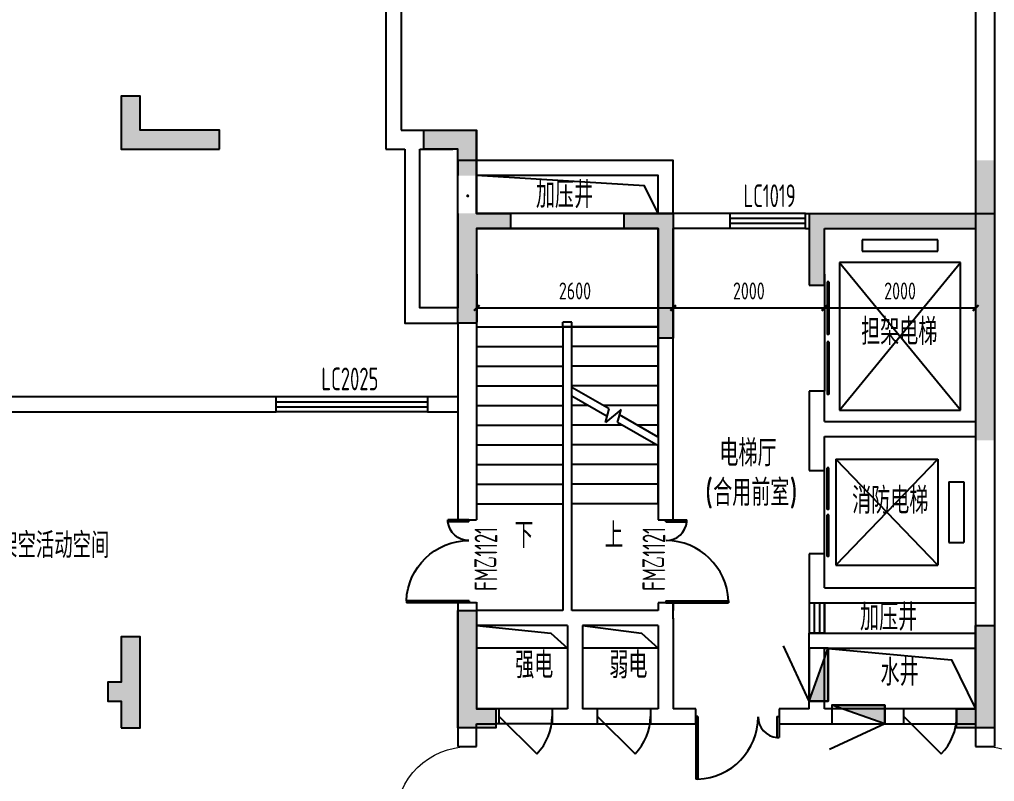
# Model space of a CAD drawing. Header units: millimetres. Extents: x 36720183 to 38160956, y 58934012 to 60388477.
# Drawn here: x 37649512 to 37662409, y 59364056 to 59374129 of the extents above; entities that cross this region are included whole.
import ezdxf

# ---------------------------------------------------------------- set-up
doc = ezdxf.new("R2010")
doc.units = ezdxf.units.MM
doc.header["$LTSCALE"] = 1000
doc.header["$MEASUREMENT"] = 0
for name, color, linetype in [('003-核算户型面积-公摊部分轮廓', 30, 'Continuous'), ('@ 绿化', 8, 'Continuous'), ('@扑救面填充', 8, 'Continuous'), ('C_Wall', 6, 'Continuous'), ('DIM_LEAD', 3, 'Continuous'), ('DIM_SYMB', 3, 'Continuous'), ('EVTR', 2, 'Continuous'), ('PUB_DIM', 3, 'Continuous'), ('PUB_TEXT', 7, 'Continuous'), ('STAIR', 2, 'Continuous'), ('TEXT', 1, 'Continuous'), ('WALL', 4, 'Continuous'), ('WINDOW', 2, 'Continuous'), ('WINDOW_TEXT', 3, 'Continuous'), ('X-A4-4F-PLAN$0$水X-EQU', 1, 'Continuous'), ('X-A4-4F-PLAN$0$洞', 5, 'Continuous'), ('首层轮廓', 6, 'Continuous')]:
    doc.layers.add(name, color=color, linetype=linetype)
doc.styles.add('_TCH_DIM', font='SIMPLEX', dxfattribs={"bigfont": 'GBCBIG'})
doc.styles.add('DIM_FONT', font='superos.shx', dxfattribs={"width": 0.8, "bigfont": 'haiwenzw.shx'})
doc.styles.get("Standard").update_dxf_attribs({"font": 'gbenor.shx', "bigfont": 'gbcbig.shx'})
doc.dimstyles.new('DIMN75', dxfattribs={"dimscale": 0.75, "dimtxt": 300, "dimasz": 100, "dimexe": 250, "dimexo": 300, "dimgap": 150, "dimtad": 1, "dimdec": 0, "dimzin": 0, "dimdsep": 46, "dimtxsty": 'DIM_FONT', "dimblk": 'ARCHTICK', "dimcen": 0.09, "dimclrt": 7, "dimazin": 2, "dimtfac": 1, "dimtdec": 0, "dimtix": 1, "dimtmove": 2, "dimatfit": 3, "dimldrblk": 'ARCHTICK', "dimfxl": 0, "dimtolj": 1, "dimtzin": 0, "dimarcsym": 0})

# ---------------------------------------------------------------- blocks, each defined once
blk = doc.blocks.new('X-A4-4F-PLAN$0$A$C331B4B6F')
at = {"layer": 'X-A4-4F-PLAN$0$水X-EQU'}
blk.add_hatch(color=256, dxfattribs=at).paths.add_polyline_path([(-208.3333333283663, -272.191322632134), (258.3333333358169, -438.8591750822961), (-208.3333333283663, -438.8591750822961)])
blk.add_line((-208.3333333283663, -272.1925084143877), (278.6815788820386, -45.37597052007914), dxfattribs=at)
blk.add_lwpolyline([(-208.3333333283663, -272.1925084143877), (-208.3333333283663, -438.8591750822961), (258.3333333358169, -438.8591750822961), (258.3333333358169, -272.1925084143877)], close=True, dxfattribs=at)
at = {"layer": 'X-A4-4F-PLAN$0$洞'}
blk.add_lwpolyline([(-208.3333333283663, -272.191322632134), (258.3333333358169, -438.8591750822961), (-208.3333333283663, -438.8591750822961)], close=True, dxfattribs=at)
blk.add_lwpolyline([(-208.3318923041224, -272.1918372884393), (258.3333333358169, -438.8591750822961)], dxfattribs=at)
blk = doc.blocks.new('$DorLib2D$00000001')
for p, q in [((0.45, 0.9750000000000001), (0.5000000000000002, 0.9750000000000001)), ((0.45, 0), (0.45, 0.9750000000000001)), ((0.5, 0), (0.5, 0.9750000000000001)), ((0.5, 0), (0.45, 0))]:
    blk.add_line(p, q)
at = {"lineweight": 13}
blk.add_arc((0.475, 0), 0.975, 91.4692835813538, 180, dxfattribs=at)
blk = doc.blocks.new('$DORLIB2D$00000127')
at = {"color": 0, "linetype": 'Continuous'}
for p, q in [((-0.03333333333284827, 0.79489831543669), (-0.5333333333328483, 0.79489831543669)), ((-0.5333333333328483, 0.79489831543669), (-0.5333333333328483, 0.6904056441872441)), ((-0.03333333333284827, 0.79489831543669), (-0.03333333333284827, 0.6904056441872441)), ((0.03333333333284827, 0.79489831543669), (0.03333333333284827, 0.6904056441872441)), ((0.5333333333328483, 0.79489831543669), (0.03333333333284827, 0.79489831543669)), ((0.5333333333328483, 0.79489831543669), (0.5333333333328483, 0.6904056441872441)), ((-0.03333333333284827, 0.6904056441872441), (-0.5333333333328483, 0.6904056441872441)), ((0.5333333333328483, 0.6904056441872441), (0.03333333333284827, 0.6904056441872441)), ((0.5, 0.4999999999999787), (-0.5, 0.4999999999999787))]:
    blk.add_line(p, q, dxfattribs=at)
blk = doc.blocks.new('$DorLib2D$00000225')
at = {"color": 0}
for p, q in [((0.4750000000000032, -0.001447885298549778), (0.4750000000000032, 0.7521225008925327)), ((0.4750000000000032, 0.7521225008925327), (0.5000000000000036, 0.7521225008925363)), ((0.5000000000000036, -0.001447885298549778), (0.5000000000000036, 0.7521225008925363)), ((-0.4999999999999982, -3.552713678800501e-15), (-0.5, 0.252035990386009)), ((-0.4750000000000014, 0.252035990386009), (-0.5, 0.252035990386009)), ((-0.4749999999999996, -3.552713678800501e-15), (-0.4750000000000014, 0.252035990386009)), ((-0.4749999999999996, -3.552713678800501e-15), (-0.4999999999999947, -3.552713678800501e-15)), ((0.4750000000000032, -0.001447885298549778), (0.4999999999999929, -0.001447885298549778))]:
    blk.add_line(p, q, dxfattribs=at)
for centre, radius, start, end in [((0.5046168020419071, -0.001920809357812914), 0.7546247204382253, 92.24926861260724, 179.7237749158362), ((-0.5007908120542499, 0.002572563917482285), 0.2507930763238999, 359.7898704778746, 84.09743784757413)]:
    blk.add_arc(centre, radius, start, end, dxfattribs=at)
blk = doc.blocks.new('$DorLib2D$00000114')
at = {"color": 0}
blk.add_line((0.4999999999999964, 3.552713678800501e-15), (-0.2071067811864751, 0.7071067811864857), dxfattribs=at)
blk.add_arc((0.5000000000013856, -1.154631945610163e-12), 1.000000000001696, 135, 180, dxfattribs=at)
blk = doc.blocks.new('_ArchTick')
at = {"color": 0, "linetype": 'ByBlock', "const_width": 0.4}
blk.add_lwpolyline([(-0.5, -0.5), (0.5, 0.5)], dxfattribs=at)
blk = doc.blocks.new('*D98')
at = {"layer": 'Defpoints', "color": 0, "transparency": 16777216}
for p in [(456932.3936946988, -171572.7818622813), (458932.3936974853, -171572.7818622813), (458932.3936974853, -172245.9717476964)]:
    blk.add_point(p, dxfattribs=at)
at = {"layer": 'PUB_DIM', "color": 0, "lineweight": -2, "transparency": 16777216}
for p, q in [((456932.3936946988, -171797.7818622813), (456932.3936946988, -172433.4717476964)), ((458932.3936974853, -171797.7818622813), (458932.3936974853, -172433.4717476964)), ((456932.3936946988, -172245.9717476964), (458932.3936974853, -172245.9717476964))]:
    blk.add_line(p, q, dxfattribs=at)
at = {"layer": 'PUB_DIM', "color": 0, "lineweight": -2, "transparency": 16777216, "xscale": 75, "yscale": 75, "zscale": 75, "rotation": 180}
blk.add_blockref('_ArchTick', (456932.3936946988, -172245.9717476964), dxfattribs=at)
at = {"layer": 'PUB_DIM', "color": 0, "lineweight": -2, "transparency": 16777216, "xscale": 75, "yscale": 75, "zscale": 75}
blk.add_blockref('_ArchTick', (458932.3936974853, -172245.9717476964), dxfattribs=at)
at = {"layer": 'PUB_DIM', "color": 7, "transparency": 16777216, "insert": (457932.3936960921, -172020.9717476964), "char_height": 225, "attachment_point": 5, "style": 'DIM_FONT'}
blk.add_mtext('\\A1;2000', dxfattribs=at)
blk = doc.blocks.new('*D99')
at = {"layer": 'Defpoints', "color": 0, "transparency": 16777216}
for p in [(454932.0881180689, -171572.7818622813), (456932.3936946988, -171572.7818622813), (456932.3936946988, -172245.9717476964)]:
    blk.add_point(p, dxfattribs=at)
at = {"layer": 'PUB_DIM', "color": 0, "lineweight": -2, "transparency": 16777216}
for p, q in [((454932.0881180689, -171797.7818622813), (454932.0881180689, -172433.4717476964)), ((456932.3936946988, -171797.7818622813), (456932.3936946988, -172433.4717476964)), ((454932.0881180689, -172245.9717476964), (456932.3936946988, -172245.9717476964))]:
    blk.add_line(p, q, dxfattribs=at)
at = {"layer": 'PUB_DIM', "color": 0, "lineweight": -2, "transparency": 16777216, "xscale": 75, "yscale": 75, "zscale": 75, "rotation": 180}
blk.add_blockref('_ArchTick', (454932.0881180689, -172245.9717476964), dxfattribs=at)
at = {"layer": 'PUB_DIM', "color": 0, "lineweight": -2, "transparency": 16777216, "xscale": 75, "yscale": 75, "zscale": 75}
blk.add_blockref('_ArchTick', (456932.3936946988, -172245.9717476964), dxfattribs=at)
at = {"layer": 'PUB_DIM', "color": 7, "transparency": 16777216, "insert": (455932.2409063838, -172020.9717476964), "char_height": 225, "attachment_point": 5, "style": 'DIM_FONT'}
blk.add_mtext('\\A1;2000', dxfattribs=at)
blk = doc.blocks.new('*D100')
at = {"layer": 'Defpoints', "color": 0, "transparency": 16777216}
for p in [(452332.4643420279, -171572.7818622813), (454932.0881180689, -171572.7818622813), (454932.0881180689, -172245.9717476964)]:
    blk.add_point(p, dxfattribs=at)
at = {"layer": 'PUB_DIM', "color": 0, "lineweight": -2, "transparency": 16777216}
for p, q in [((452332.4643420279, -171797.7818622813), (452332.4643420279, -172433.4717476964)), ((454932.0881180689, -171797.7818622813), (454932.0881180689, -172433.4717476964)), ((452332.4643420279, -172245.9717476964), (454932.0881180689, -172245.9717476964))]:
    blk.add_line(p, q, dxfattribs=at)
at = {"layer": 'PUB_DIM', "color": 0, "lineweight": -2, "transparency": 16777216, "xscale": 75, "yscale": 75, "zscale": 75, "rotation": 180}
blk.add_blockref('_ArchTick', (452332.4643420279, -172245.9717476964), dxfattribs=at)
at = {"layer": 'PUB_DIM', "color": 0, "lineweight": -2, "transparency": 16777216, "xscale": 75, "yscale": 75, "zscale": 75}
blk.add_blockref('_ArchTick', (454932.0881180689, -172245.9717476964), dxfattribs=at)
at = {"layer": 'PUB_DIM', "color": 7, "transparency": 16777216, "insert": (453632.2762300484, -172020.9717476964), "char_height": 225, "attachment_point": 5, "style": 'DIM_FONT'}
blk.add_mtext('\\A1;2600', dxfattribs=at)
blk = doc.blocks.new('D7D8scpm')
at = {"layer": 'C_Wall'}
h = blk.add_hatch(color=6, dxfattribs=at)
h.dxf.hatch_style = 1
h.paths.add_polyline_path([(468881.432535693, -170494.7938188463), (468881.432535693, -170294.7938188463), (469131.432535693, -170294.7938188463), (469131.432535693, -171944.7938188463), (468881.432535693, -171944.7938188463)])
h.paths.add_polyline_path([(469131.432535693, -174894.7938188538), (468881.432535693, -174894.7938188538), (468881.432535693, -174694.7938188463), (468881.432535693, -173244.7938188538), (469131.432535693, -173244.7938188538)])
h.paths.add_polyline_path([(467531.432535693, -178194.7938188463), (467281.4325356781, -178194.7938188463), (467281.4325356781, -174694.7938188463), (467531.4325356781, -174694.7938188463)])
h.paths.add_polyline_path([(464331.4325356781, -178194.7938188463), (464331.4325356781, -177294.793819271), (464581.432535693, -177294.7938188463), (464581.432535693, -177944.7938188612), (465331.4325351715, -177944.7938188463), (465331.4325351715, -178194.7938227728)])
h.paths.add_polyline_path([(464781.4326984733, -181994.7939734086), (464781.4327003509, -181794.7939601913), (465031.4327022433, -181794.7939774394), (465031.4326625466, -183994.7813482061), (464781.4326612502, -183994.7813444287)])
h.paths.add_polyline_path([(463831.4325871021, -187794.7938264161), (463581.4327234477, -187794.7938226387), (463581.432649374, -184594.7939507589), (463831.432649374, -184594.7939545214)])
h.paths.add_polyline_path([(459980.9301808625, -188494.7813088521), (459980.9301846176, -188244.7813083678), (461681.3975499272, -188244.7813481688), (461681.3975367397, -188494.7938295677), (461531.3975367397, -188494.7938258052), (461531.3975461572, -188494.7813445032)])
h.paths.add_polyline_path([(452181.3975334764, -188494.7813088521), (452181.3975372314, -188244.7813083678), (453881.8649025559, -188244.7813481688), (453881.8648893684, -188494.7938295677), (453731.8648893684, -188494.7938258052), (453731.8648987859, -188494.7813445032)])
h.paths.add_polyline_path([(450281.3974111676, -187794.7938245162), (450031.3975474685, -187794.7938245386), (450031.3975474983, -187694.7938246056), (450031.3975473642, -184594.7938245758), (450281.3975473642, -184594.7938245758)])
h.paths.add_polyline_path([(449081.4325473309, -183994.7813481912), (448831.4325460345, -183994.7813482061), (448831.4325472265, -181794.7938248888), (449081.4325472265, -181794.7938245907), (449081.4325472414, -181994.793824628)])
h.paths.add_polyline_path([(447631.4325358123, -179394.793824479), (447631.4325358123, -179144.7938222513), (447831.4325357974, -179144.7938222513), (449281.4325358123, -179144.7938222364), (449281.4325358123, -179394.793824479)])
h.paths.add_polyline_path([(452331.4325357527, -179144.7938244417), (452331.4325357527, -179394.7938266844), (450681.4325357527, -179394.7938266844), (450681.4325357378, -179144.7938244566), (450881.4325357378, -179144.7938244492)])
h.paths.add_polyline_path([(451731.4325471818, -181094.7938245609), (451731.4325471818, -180844.7938244939), (453531.4325471669, -180844.7938244939), (453531.4325471818, -181094.7938245013)])
h.paths.add_polyline_path([(460581.432535693, -179144.7938223928), (460581.432535693, -179394.793824628), (458931.432535693, -179394.793824628), (458931.4325356781, -179144.7938224003), (459131.4325356781, -179144.7938224003)])
h.paths.add_polyline_path([(462931.432535693, -179144.7938245907), (462931.432535693, -179394.7938268334), (461281.432535693, -179394.7938268334), (461281.432535693, -179144.7938246056), (461481.4325356781, -179144.7938246056)])
h.paths.add_polyline_path([(462131.4325470477, -180844.7938246354), (462131.4325470328, -181094.7938247025), (460331.4325470328, -181094.7938245907), (460331.4325470477, -180844.7938245833)])
h.paths.add_polyline_path([(458931.432535708, -176444.7938308716), (459181.432535693, -176444.7938308716), (459181.432535395, -177794.7938308343), (458679.0156917423, -177794.7938308716), (458679.0156917274, -177544.7938308716), (458931.432535693, -177544.7938308716)])
h.paths.add_polyline_path([(458931.4325412214, -171194.8063117862), (456931.432536602, -171194.8063117862), (456931.432536602, -171944.7938197702), (456731.4325382262, -171944.7938197702), (456731.1269618273, -170994.7938198149), (458931.4325412065, -170994.7938198149), (458931.4325346798, -170294.7938179225), (459181.4325346798, -170294.7938198522), (459181.4325412065, -173994.7938198596), (458931.4325412065, -173994.7938198596)])
h.paths.add_polyline_path([(462231.432535693, -170544.7938188463), (462231.432535693, -170294.7938188463), (463831.432535693, -170294.7938188314), (464031.432535693, -170294.7938188314), (464031.432535693, -170544.7938188389)])
h.paths.add_polyline_path([(454731.1269618273, -171194.8063117415), (454281.1269618124, -171194.8063117415), (454281.1269618273, -170994.8063117713), (454931.1269618124, -170994.8063117787), (454931.1269617975, -172644.8063117489), (454731.1269618124, -172644.8063117489)])
h.paths.add_polyline_path([(448931.4325353652, -169894.7938222587), (448931.4325353652, -170144.7938222587), (447631.4325354397, -170144.793821916), (447631.4325353652, -169444.7938222587), (447881.4325353652, -169444.7938222587), (447881.4325353652, -169894.7938222587)])
h.paths.add_polyline_path([(444381.4325357974, -168444.7938222885), (444631.4325357974, -168444.7938222364), (444631.4325357825, -170144.7938289568), (444381.4325357825, -170144.7938289568)])
h.paths.add_polyline_path([(440881.4325358272, -170094.7938222811), (440631.4325357974, -170094.7938222811), (440631.4325357974, -168444.7938222811), (440881.4325358272, -168444.7938222662), (440881.4325358272, -168644.7938222885)])
h.paths.add_polyline_path([(440881.4325353652, -174344.7938223854), (440881.4325353503, -174544.7938223183), (440631.4325353652, -174544.7938223854), (440631.4325353652, -172744.7938223854), (440881.4325353652, -172744.7938223854)])
h.paths.add_polyline_path([(442481.4325357974, -177194.7938222364), (442481.432535857, -177394.7938222364), (442231.4325357974, -177394.7938222364), (442231.4325362891, -174344.793825753), (442481.4325362891, -174344.793825753)])
h.paths.add_polyline_path([(447631.4325357974, -177444.7938222289), (447451.0316562355, -177444.7938222364), (447451.0316562355, -177194.7938222364), (447631.4325357974, -177194.7938222364), (447631.4325357974, -176594.7938222364), (447881.4325357974, -176594.7938222364), (447881.4325357974, -177794.7938222364), (447631.4325358123, -177794.7938222364)])
h.paths.add_polyline_path([(452331.4325357378, -177544.7938308716), (452586.1023901105, -177544.7938308716), (452586.1023901105, -177794.793830879), (452081.4325357378, -177794.7938308716), (452081.4325247258, -176244.7938228771), (452331.4325245768, -176244.7938228771)])
h.paths.add_polyline_path([(452331.4325410575, -170494.7938346267), (452081.4379157573, -170494.7938346267), (452081.43254067, -170144.793822214), (451631.4325407296, -170144.7938307077), (451631.43254067, -169894.793822214), (452331.4325412959, -169894.793822214)])
h.paths.add_polyline_path([(452081.4455944449, -170994.7938346267), (452781.4325373173, -170994.7938346267), (452781.4325377643, -171194.7938346267), (452331.4325416684, -171194.7938345298), (452331.4678628147, -172444.8063022792), (452081.4678628147, -172444.8063022792)])
at = {"color": 6}
blk.add_line((456931.4325384349, -176544.8063117862), (456731.4325384349, -176544.8063117862), dxfattribs=at)
at = {"layer": '003-核算户型面积-公摊部分轮廓', "color": 6}
blk.add_lwpolyline([(454731.4323850572, -170994.8063118905), (454549.9942135513, -170630.7639531568), (452331.4325405359, -170494.7938253507)], dxfattribs=at)
at = {"layer": 'C_Wall', "color": 6}
blk.add_line((456731.1273839325, -170994.7902350128), (456731.1273839325, -170994.7902350128), dxfattribs=at)
for points in [[(448931.4325353652, -170144.7938222587), (448931.4325353652, -169894.7938222587), (447881.4325353652, -169894.7938222587), (447881.4325353652, -169444.7938222587), (447631.4325353652, -169444.7938222587), (447631.4325354397, -170144.793821916)], [(451631.43254067, -169894.793822214), (452331.4325412959, -169894.793822214), (452331.4325408638, -170994.7938346267), (452781.4325373173, -170994.7938346267), (452781.4325377643, -171194.7938346267), (452331.4325416684, -171194.7938345298), (452331.4678628147, -172444.8063022792), (452081.4678628147, -172444.8063022792), (452081.43254067, -170144.793822214), (451631.4325407296, -170144.7938307077)], [(454281.1269618124, -171194.8063117415), (454281.1269618273, -170994.8063117713), (454931.1269618124, -170994.8063117787), (454931.1269617975, -172644.8063117489), (454731.1269618124, -172644.8063117489), (454731.1269618273, -171194.8063117415)], [(452331.4325245768, -176244.7938228771), (452331.4325357378, -177544.7938308716), (452586.1023901105, -177544.7938308716), (452586.1023901105, -177794.793830879), (452081.4325357378, -177794.7938308716), (452081.4325247258, -176244.7938228771)], [(458931.432535708, -176444.7938308716), (459181.432535693, -176444.7938308716), (459181.432535395, -177794.7938308343), (458679.0156917423, -177794.7938308716), (458679.0156917274, -177544.7938308716), (458931.432535693, -177544.7938308716)], [(447631.4325358123, -177794.7938222364), (447881.4325357974, -177794.7938222364), (447881.4325357974, -176594.7938222364), (447631.4325357974, -176594.7938222364), (447631.4325357974, -177194.7938222364), (447451.0316562355, -177194.7938222364), (447451.0316562355, -177444.7938222364), (447631.4325357974, -177444.7938222289)]]:
    blk.add_lwpolyline(points, close=True, dxfattribs=at)
at = {"layer": 'C_Wall', "color": 6, "const_width": 0.02}
blk.add_lwpolyline([(456931.432536602, -171944.7938197702), (456731.4325382262, -171944.7938197702), (456731.1269618273, -170994.7938198149), (458931.4325412065, -170994.7938198149), (458931.4325346798, -170294.7938179225), (459181.4325346798, -170294.7938198522), (459181.4325412065, -173994.7938198596), (458931.4325412065, -173994.7938198596), (458931.4325412214, -171194.8063117862), (456931.432536602, -171194.8063117862)], close=True, dxfattribs=at)
at = {"layer": 'DIM_LEAD', "color": 6, "const_width": 20}
blk.add_lwpolyline([(452217.1400907934, -170773.3797998056, 1), (452209.0103458986, -170755.1066706851, 1)], format="xyb", close=True, dxfattribs=at)
at = {"layer": 'DIM_SYMB', "color": 6}
for points in [[(452931.4678629339, -174964.8187880889, 0, 0, 0), (452931.4678629339, -171844.8187880889, 0, 0, 0), (454131.4678629339, -171844.8187880889, 0, 0, 0), (454131.4678629339, -173234.8187880889, 80.00000000000001, 0, 0), (454131.4678629339, -173534.8187880889, 0, 0, 0)], [(454131.4678629339, -174964.8187880889, 0, 0, 0), (454131.4678629339, -174094.8187880889, 80.00000000000001, 0, 0), (454131.4678629339, -173794.8187880889, 0, 0, 0)]]:
    blk.add_lwpolyline(points, format="xyseb", dxfattribs=at)
at = {"layer": 'EVTR', "color": 6}
for p, q in [((457431.4325384349, -171344.8063119203), (457431.4325384349, -171494.8063118309)), ((458431.4325384349, -171344.8063119203), (457431.4325384349, -171344.8063119203)), ((458431.4325384349, -171494.8063118309), (458431.4325384349, -171344.8063119203)), ((457431.4325384349, -171494.8063118309), (458431.4325384349, -171494.8063118309)), ((457131.4325386137, -171644.806311734), (457131.4325386137, -173594.806311734)), ((458731.4325382411, -171644.806311734), (457131.4325386137, -171644.806311734)), ((457131.4325386137, -171644.806311734), (458731.4325382411, -173594.5867611766)), ((457131.4325386137, -173594.806311734), (458731.4325382411, -171644.806311734)), ((458731.4325382411, -173594.806311734), (458731.4325382411, -171644.806311734)), ((457131.4325386137, -173594.806311734), (458731.4325382411, -173594.806311734)), ((457081.4330528975, -174244.806417346), (458431.4330534488, -174244.806196861)), ((457081.4330528975, -174244.806417346), (457081.4332820028, -175644.8064172566)), ((457081.4330528975, -174244.806417346), (458431.4332816303, -175644.8061969951)), ((458431.4330534488, -174244.806196861), (457081.4332820028, -175644.8064172566)), ((458431.4330534488, -174244.806196861), (458431.4332816303, -175644.8061969951)), ((458576.1560404152, -174544.8061733916), (458776.1560396701, -174544.8061407954)), ((458576.1560404152, -174544.8061733916), (458576.1561708003, -175344.8061734363)), ((458776.1560396701, -174544.8061407954), (458776.156170994, -175344.8061408401)), ((458576.1561708003, -175344.8061734363), (458776.156170994, -175344.8061408401)), ((457081.4332820028, -175644.8064172566), (458431.4332816303, -175644.8061969951))]:
    blk.add_line(p, q, dxfattribs=at)
at = {"layer": 'PUB_DIM', "color": 6}
for points in [[(452331.4325527698, -176444.806311734), (453314.2954770476, -176542.8891200498), (453531.4325380623, -176744.806311734)], [(453731.4325382411, -176444.806311734), (454514.2954772413, -176542.8891200498), (454731.4325382411, -176744.806311734)], [(456931.4325384349, -176744.8063117862), (458612.4825749695, -176896.593949154), (458931.3972198814, -177544.8063119203)]]:
    blk.add_lwpolyline(points, dxfattribs=at)
at = {"layer": 'STAIR', "color": 6}
for p, q in [((454731.4678629339, -171194.8187880889), (452331.4678629339, -171194.8187880889)), ((452331.4678629339, -171194.8187880889), (452331.4678629339, -172494.8187880889)), ((454731.4678629339, -172494.8187880889), (454731.4678629339, -171194.8187880889)), ((452331.4678629339, -172494.8187880889), (452331.4678629339, -174834.8187880889)), ((452331.4678629339, -172494.8187880889), (453471.4678627402, -172494.8187880889)), ((452331.4678629339, -172494.8187880889), (454731.4678629339, -172494.8187880889)), ((453591.4678627402, -172434.8187889606), (453471.4678627402, -172434.8187889606)), ((453471.4678627402, -172494.8187880889), (453471.4678627402, -172434.8187889606)), ((453531.4678629339, -172494.8187880889), (453531.4678629339, -172494.8063171431)), ((453531.4678627402, -172494.8187889606), (453531.4678627402, -172494.8063171431)), ((453531.4678627402, -172494.8187889606), (453531.4678627402, -172494.8187889606)), ((453591.4325385839, -172494.8187880889), (453591.4325385839, -172434.8187889606)), ((454731.4678629339, -172494.8187880889), (453591.4325385839, -172494.8187880889)), ((454731.4678634554, -173953.4939235523), (454731.4678629339, -172494.8187880889)), ((452331.3972165436, -172644.7789903805), (452331.3972165436, -174844.7789903805)), ((452331.4678629339, -172754.8187880889), (453471.4678627402, -172754.8187880889)), ((454731.4678629339, -172754.8187880889), (453591.4325385839, -172754.8187880889)), ((452331.4678629339, -173014.8187880889), (453471.4678627402, -173014.8187880889)), ((454731.4678629339, -173014.8187880889), (453591.4325385839, -173014.8187880889)), ((452331.4678629339, -173274.8187880889), (453471.4678627402, -173274.8187880889)), ((454731.4678629339, -173274.8187880889), (453591.4325385839, -173274.8187889382)), ((454084.3464768976, -173579.8782169446), (453591.4325385839, -173295.2942215204)), ((454057.5515580177, -173679.8782156035), (453591.4325385839, -173410.7642749995)), ((452331.4678629339, -173534.8187880889), (453471.4678627402, -173534.8187880889)), ((453806.3012574613, -173534.8187873363), (453591.4325385839, -173534.8187879249)), ((454731.4678629339, -173534.8187880889), (454006.3012537658, -173534.8187873363)), ((454036.0084474683, -173760.278203547), (454084.3464768976, -173579.8782169446)), ((454242.0533889085, -173587.3859691769), (454036.0084474683, -173760.278203547)), ((454195.8719297796, -173759.7375193387), (454242.0533889085, -173587.3859691769)), ((454731.4678634554, -173953.4939234555), (454222.6668486297, -173659.7375208214)), ((452331.4678629339, -173794.8187880889), (453471.4678627402, -173794.8187880889)), ((454256.6344700903, -173794.8187889606), (453591.4325385839, -173794.8187881559)), ((454731.4678634554, -174068.9639755338), (454195.8719297796, -173759.7375193387)), ((454731.4678629339, -173794.8187880889), (454456.6344682127, -173794.8187889606)), ((452331.4678629339, -174054.8187880889), (453471.4678627402, -174054.8187880889)), ((454706.9676804692, -174054.8187889606), (453591.4325385839, -174054.8187881336)), ((454731.4678629339, -174834.8187880889), (454731.4678634554, -174068.9639761895)), ((452331.4678629339, -174314.8187880889), (453471.4678627402, -174314.8187880889)), ((454731.4678629339, -174314.8187880889), (453591.4325385839, -174314.8187880889)), ((452331.4678629339, -174574.8187880889), (453471.4678627402, -174574.8187880889)), ((454731.4678629339, -174574.8187880889), (453591.4325385839, -174574.8187880889)), ((452331.4678629339, -174834.8187880889), (453471.4678627402, -174834.8187880889)), ((454731.4678629339, -174834.8187880889), (453591.4325385839, -174834.8187880889))]:
    blk.add_line(p, q, dxfattribs=at)
at = {"layer": 'WALL', "color": 6}
for p, q in [((451131.4363761544, -161619.9566883072), (451131.4363761842, -170144.7787816525)), ((451331.4363808036, -161619.9566883072), (451331.4363808185, -169894.7938123271)), ((458931.4325401336, -162019.9566688836), (458931.4325401336, -178044.7938244417)), ((459181.4329579324, -162019.9566688836), (459181.4329579324, -178044.7938244417)), ((451331.4363808334, -169894.7938161939), (451631.43254067, -169894.793822214)), ((451131.4363761842, -170144.7788184881), (451381.4682860821, -170144.7788662165)), ((451581.4682860821, -170144.7789043933), (452016.7408887595, -170144.7789874673)), ((458931.4325412214, -170294.8062998131), (458931.4325412214, -170994.8063118309)), ((452781.4325380623, -170994.8063118309), (452331.4325415939, -170994.7938198149)), ((455681.4325380623, -170994.8063119203), (452781.4325380623, -170994.8063118309)), ((455681.4325380623, -170994.8063118309), (455681.4325380623, -171194.8063117787)), ((456681.1273891032, -170994.8063179776), (456731.1273839325, -170994.7902350128)), ((456681.1917209774, -171194.8063117862), (456681.1273891032, -170994.8063179776)), ((456731.4325382411, -170994.8063118309), (459181.4329579324, -170994.8063118309)), ((456731.4325382411, -170994.8063118309), (456731.4325382411, -171944.8063117862)), ((452331.3972202688, -171194.7789851129), (452331.3972202688, -175033.3552358299)), ((452331.4325415939, -171194.8063117787), (452781.4325380623, -171194.8063117787)), ((452331.4325415939, -171194.8063117787), (452331.4325415939, -175044.8063170984)), ((452781.4325380623, -171194.8063117787), (454731.4325382411, -171194.8063117787)), ((454731.4325382411, -171194.8063117787), (454731.4325382411, -175044.8063170984)), ((454931.4325384349, -175044.8063170984), (454931.4325384349, -171194.8063117787)), ((455681.4325380623, -171194.8063117862), (454931.4325384349, -171194.8063117787)), ((456681.1917209774, -171194.8063117862), (456731.1917157918, -171194.7902288213)), ((456931.4325384349, -171194.8063117862), (458931.4325412214, -171194.8063117862)), ((456931.4325384349, -171944.8063117862), (456931.4325384349, -171194.8063117862)), ((458931.3972198963, -171194.7789851129), (458931.3972198963, -173794.7789852098)), ((458931.4325412214, -171194.8063117862), (458931.4325412214, -171444.8063118309)), ((458931.4325412214, -171194.8063117862), (458931.4325412214, -173744.8063118756)), ((456731.4325382411, -171944.8063117862), (456931.4325384349, -171944.8063117862)), ((449681.5382958651, -173419.7521432489), (443231.4426708817, -173419.7521748394)), ((449681.5382965058, -173619.7521418929), (449681.5382958651, -173419.752145201)), ((452081.4325414151, -173419.7521348074), (451681.53829588, -173419.7521350086)), ((451681.53829588, -173419.7521351948), (451681.5382965058, -173619.7521350086)), ((456931.4325384349, -173344.8063119203), (456731.4325382411, -173344.8063119203)), ((456731.4325382411, -173344.8063119203), (456731.4325382411, -173894.806311734)), ((456931.4325384349, -173744.8063118756), (456931.4325384349, -173344.8063119203)), ((443231.4426715076, -173619.752160579), (449681.5382965058, -173619.7521402091)), ((451681.5382965058, -173619.7521348968), (452081.4325414151, -173619.7521347925)), ((456931.4325384349, -173744.8063118756), (458931.4325412214, -173744.8063118756)), ((456731.4325382411, -173894.806311734), (456731.4325382411, -174394.8064843118)), ((456931.4325384349, -173944.8063118309), (458931.4325412214, -173944.8063118309)), ((456931.4325384349, -174394.8064843118), (456931.4325384349, -173944.8063118309)), ((458931.4325412214, -173944.8063118309), (458931.4325412214, -175944.8063118309)), ((456731.4325382411, -174394.8064843118), (456931.4325384349, -174394.8064843118)), ((452131.4325414151, -175044.8063170984), (452331.4325415939, -175044.8063170984)), ((454731.4325382411, -175044.8063170984), (454931.4325384349, -175044.8063170984)), ((456931.4325384349, -175494.8064841703), (456731.4325382411, -175494.8064841703)), ((456731.4325382411, -175494.8064841703), (456731.4325382411, -176144.8063117862)), ((456931.4325384349, -175944.8063117862), (456931.4325384349, -175494.8064841703)), ((456931.4325384349, -175944.8063117862), (458931.4325412214, -175944.8063117862)), ((457631.4343165159, -175944.8063118309), (458931.4325412214, -175944.8063118309)), ((452081.4325414151, -176144.8063171878), (452081.4325414151, -178044.7938244417)), ((452331.4325415939, -176144.8063171878), (452081.4325414151, -176144.8063171878)), ((452331.3972202688, -176133.3552359194), (452331.3972202688, -176244.778990522)), ((452331.3972202688, -176133.3552359194), (452331.3972202688, -176244.7789851129)), ((452331.4325415939, -176144.8063171878), (452331.4325415939, -176244.8063171878)), ((452331.4325415939, -176144.8063171878), (452331.4325415939, -176244.8063117862)), ((454931.4325384349, -176144.8063171878), (454731.4325382411, -176144.8063171878)), ((454731.4325382411, -176144.8063171878), (454731.4325382411, -176244.8063171878)), ((454731.4325382411, -176144.8063052595), (454731.4325382411, -176244.8063117862)), ((454931.4325384349, -176356.1043960974), (454931.4325384349, -176144.8063171878)), ((454931.4325384349, -176144.8063052595), (454931.4325384349, -176244.8063117862)), ((456731.4325384796, -176144.8063117862), (456931.4325384349, -176144.8063117862)), ((456931.4325384349, -176544.8063117862), (456931.4325384349, -176144.8063117862)), ((456931.4325384349, -176144.8063117862), (458931.4325412214, -176144.8063117862)), ((458931.4325412214, -176144.8063117862), (458931.4325412214, -176544.8063117862)), ((453471.4325384647, -176244.8063117862), (452331.4678627998, -176244.8063117862)), ((454731.4325382411, -176244.8063117862), (453591.4325385839, -176244.8063117862)), ((454931.4325384349, -176344.8063118756), (454931.4325384349, -176244.8063117862)), ((454931.4325384349, -176344.8063118756), (454931.4325384349, -177544.8063119203)), ((454931.4325384349, -176356.1043960974), (454931.4325384349, -176544.8063106164)), ((452331.3972202688, -176444.7789850682), (452331.3972202688, -177544.7789850235)), ((453531.4325380623, -176444.806311734), (452331.4325415939, -176444.806311734)), ((452331.4325415939, -176444.806311734), (452331.4325415939, -177544.8063116893)), ((453531.4325380623, -176444.806311734), (453531.4325380623, -177544.8063116893)), ((453731.4325382411, -176444.806311734), (453731.4325382411, -177544.8063116893)), ((454731.4325382411, -176444.806311734), (453731.4325382411, -176444.806311734)), ((454731.4325382411, -176444.806311734), (454731.4325382411, -177544.8063116893)), ((456731.4325384349, -176544.8063117862), (456931.4325384349, -176544.8063117862)), ((456931.4325384349, -176544.8063117862), (456731.4325384796, -176544.8063117862)), ((456731.4325382411, -177544.8063119203), (456731.4325382411, -176544.8063117862)), ((456931.4325384349, -176544.8063117862), (458931.4325412214, -176544.8063117862)), ((453531.4325380623, -176744.806311734), (452331.4325415939, -176744.806311734)), ((454731.4325382411, -176744.806311734), (453731.4325382411, -176744.806311734)), ((456931.4325384349, -177544.8063119203), (456931.4325384349, -176744.8063117862)), ((456931.4325384349, -176744.8063117862), (458931.4325412214, -176744.8063117862)), ((458931.4325412214, -176744.8063117862), (458931.4325412214, -177544.8063116893)), ((452586.1023960114, -177544.8063119203), (452331.4325415939, -177544.8063116893)), ((452631.4325378686, -177544.8063116893), (452586.1023960114, -177544.8063116893)), ((452631.4325378686, -177744.8063116446), (452631.4325378686, -177544.8063116893)), ((453531.4325380623, -177544.8063116893), (453331.4325380623, -177544.8063116893)), ((453331.4325380623, -177544.8063116893), (453331.4325380623, -177744.8063116446)), ((453931.4325384349, -177544.8063119203), (453731.4325382411, -177544.8063116893)), ((453931.4325384349, -177744.8063118756), (453931.4325384349, -177544.8063119203)), ((454731.4325382411, -177544.8063116893), (454631.4325386137, -177544.8063119203)), ((454631.4325386137, -177544.8063119203), (454631.4325386137, -177744.8063118756)), ((455231.4325380623, -177544.8063119203), (454931.4325384349, -177544.8063119203)), ((455231.4325380623, -177744.8063118756), (455231.4325380623, -177544.8063119203)), ((456731.4325382411, -177544.8063119203), (456331.4325386137, -177544.8063119203)), ((456331.4325386137, -177544.8063119203), (456331.4325386137, -177744.8063118756)), ((457979.0156974941, -177544.8063119203), (456931.4325384349, -177544.8063119203)), ((457981.0389587581, -177744.8063118756), (457981.0389587581, -177544.8063116893)), ((458931.4325412214, -177544.8063116893), (458681.0389589369, -177544.8063116893)), ((458681.0389589369, -177544.8063116893), (458681.0389589369, -177744.8063118756)), ((452331.4325415939, -177744.8063118756), (452586.1023960114, -177744.8063118756)), ((452331.4325415939, -178044.7938244417), (452331.4325415939, -177744.8063118756)), ((452631.4325378686, -177744.8063116446), (452586.1023960114, -177744.8063116446)), ((453331.4325380623, -177744.8063116446), (453631.4325376898, -177744.8063116446)), ((453613.1716051549, -177744.8063118756), (453931.4325384349, -177744.8063118756)), ((454631.4325386137, -177744.8063118756), (454831.4325378686, -177744.8063118756)), ((454831.4325378686, -177744.8063118756), (455231.4325380623, -177744.8063118756)), ((456331.4325386137, -177744.8063118756), (457631.4343165159, -177744.8063118756)), ((457631.4343165159, -177744.8063118756), (457979.0156974941, -177744.8063118756)), ((458681.0389589369, -177744.8063118756), (458931.4325412214, -177744.8063118756)), ((458931.4325412214, -177744.8063118756), (458931.4325412214, -178044.7938244417)), ((452081.4325414151, -178044.7938244417), (452331.4325415939, -178044.7938244417)), ((458931.4325412214, -178044.7938244417), (459181.4329579324, -178044.7938244417))]:
    blk.add_line(p, q, dxfattribs=at)
for points in [[(452331.4325415939, -170094.7938221619), (452331.4325409979, -169894.793822214)], [(451381.4682860821, -170144.7788662165), (451381.4682860821, -172444.8070695996), (452081.4682860821, -172444.8070695996)], [(452081.4652146101, -172244.807069622), (451581.4682860821, -172244.8070695996), (451581.4682860821, -170144.7789043933)], [(454931.4323850572, -170994.7938198149), (454931.4323850572, -170294.7938198149), (452081.4325414151, -170294.7938257754), (452081.4325414151, -170494.7938198149)], [(454731.4323850572, -170994.7938198149), (454731.4323850572, -170494.7938202396), (452331.4329637885, -170494.7938253507)], [(452081.4325414151, -170994.7938198149), (452081.4325414151, -172244.8063022569)], [(452081.4325414151, -172444.8063022792), (452081.4325414151, -175044.8063170984)], [(453591.4325385839, -176244.8063117862), (453591.4325385839, -172494.8063171431), (453471.4325384647, -172494.8063171431), (453471.4325384647, -176244.8063117862)], [(454731.4325382411, -173244.8063171878), (454731.4325382411, -174144.8063173294)]]:
    blk.add_lwpolyline(points, dxfattribs=at)
at = {"layer": 'WINDOW', "color": 6}
for p, q in [((456681.1272856593, -170994.8063179106), (455681.4325380623, -170995.1278790832)), ((456681.1488330513, -171061.4729784802), (455681.4325380623, -171061.4729784802)), ((456681.1702770144, -171128.1396451294), (455681.4325380623, -171128.1396451294)), ((453681.3972167224, -171194.7789852545), (452781.3972167224, -171194.7789852545)), ((456681.1917209774, -171194.8063117862), (455681.4325380623, -171194.8063117862)), ((454931.4325384349, -172944.8063171431), (454931.4325384349, -172744.8063171878)), ((456731.4325384796, -176144.8063117862), (456731.4325384796, -176544.8063117862)), ((456798.0992051363, -176144.8063117862), (456798.0992051363, -176544.8063117862)), ((456864.7658717781, -176144.8063117862), (456864.7658717781, -176544.8063117862)), ((456931.4325384349, -176144.8063117862), (456931.4325384349, -176544.8063117862)), ((453331.4325380623, -177544.8063116893), (452631.4325378686, -177544.8063116893)), ((454631.4325386137, -177544.8063119203), (453931.4325384349, -177544.8063119203)), ((458681.0389589369, -177544.8063084334), (457981.0389587581, -177544.8063084334)), ((453331.4325380623, -177744.8063116446), (452631.4325378686, -177744.8063116446)), ((453931.4325384349, -177744.8063118756), (454631.4325386137, -177744.8063118756)), ((457981.0389587581, -177744.8063083887), (458681.0389589369, -177744.8063083887))]:
    blk.add_line(p, q, dxfattribs=at)
at = {"layer": 'WINDOW', "color": 6, "extrusion": (0, 0, -1)}
for p, q in [((451681.53829588, -173419.7521362156), (449681.5382958651, -173419.7521425188)), ((449681.5382960737, -173486.4188091978), (451681.5382960886, -173486.4188028798)), ((449681.5382962972, -173553.085475862), (451681.5382962972, -173553.0854695439)), ((451681.5382965058, -173619.7521362156), (449681.5382965058, -173619.7521425113))]:
    blk.add_line(p, q, dxfattribs=at)
at = {"layer": '首层轮廓', "color": 6}
blk.add_line((452331.4329648465, -170994.7938198149), (452331.432962507, -169894.793822214), dxfattribs=at)
at = {"layer": 'WINDOW', "color": 6}
for name, p, xscale, yscale, zscale, rotation in [('$DORLIB2D$00000127', (456831.4325378686, -172644.806311734), -1400, 200, 1400, 270), ('$DORLIB2D$00000127', (456831.4325378686, -174944.8064841256), 1100, 200, -1100, 270), ('$DorLib2D$00000225', (452229.875189051, -175594.8063171431), -1100, 1100, -1100, 90), ('$DorLib2D$00000225', (454834.61788553, -175594.8063171431), 1100, 1100, -1100, 270), ('$DorLib2D$00000114', (452981.4325374961, -177644.8063115552), 700.0000000000001, 700.0000000000001, -700.0000000000001, 180), ('$DorLib2D$00000114', (454281.4325380623, -177644.8063117862), 700.0000000000001, 700.0000000000001, -700.0000000000001, 180), ('$DorLib2D$00000225', (455781.4325378686, -177647.9916594476), 1100, 1100, -1100, 180), ('$DorLib2D$00000114', (458331.0389593095, -177644.8063117862), 700.0000000000001, 700.0000000000001, -700.0000000000001, 180), ('$DorLib2D$00000001', (452231.4325419664, -178544.7938244417), -1000, 1000, 1000, 90), ('$DorLib2D$00000001', (459031.4325417876, -178544.7938244417), 1000, 1000, 1000, 270)]:
    blk.add_blockref(name, p, dxfattribs=dict(at, xscale=xscale, yscale=yscale, zscale=zscale, rotation=rotation))
at = {"layer": 'X-A4-4F-PLAN$0$水X-EQU', "color": 6, "xscale": 1.5, "yscale": 1.5, "zscale": 1.5}
for p, rotation in [((456323.143775627, -177132.3063117862), 90), ((457418.932538256, -178153.0950743183), 180)]:
    blk.add_blockref('X-A4-4F-PLAN$0$A$C331B4B6F', p, dxfattribs=dict(at, rotation=rotation))
at = {"layer": 'PUB_TEXT', "color": 6, "style": '_TCH_DIM'}
for s, p in [('下', (452836.5210544169, -175419.8187880889)), ('上', (454027.2125437781, -175419.8187880889))]:
    blk.add_text(s, height=337.5886524822695, dxfattribs=at).set_placement(p)
at = {"layer": 'PUB_TEXT', "color": 6}
blk.add_text('室外架空活动空间', height=337.5886524822695, dxfattribs=at).set_placement((445529.4483309388, -175552.6304546744))
at = {"layer": 'TEXT', "color": 6}
for s, p in [('加压井', (453116.4712966383, -170925.0531340316)), ('担架电梯', (457417.5327482224, -172734.6441652551)), ('电梯厅', (455542.7311572284, -174339.1441605464)), ('(合用前室)', (455349.4031117558, -174862.644160673)), ('消防电梯', (457298.8889247179, -174967.0062311962)), ('加压井', (457403.6201144457, -176509.9945365041)), ('强电', (452841.5967729688, -177142.4135805741)), ('弱电', (454086.865663588, -177142.4135805741)), ('水井', (457673.8407026827, -177240.1946383789))]:
    blk.add_text(s, height=350, dxfattribs=at).set_placement(p)
at = {"layer": 'WINDOW_TEXT', "color": 6, "width": 0.7}
for s, p in [('LC1019', (455860.7469647825, -170911.7644189671)), ('LC2025', (450277.4332215339, -173333.6476576775))]:
    blk.add_text(s, height=300, dxfattribs=at).set_placement(p)
for p in [(452604.4824087024, -175987.0055374429), (454826.3174344003, -175987.0055374429)]:
    blk.add_text('FM乙1121', height=300, rotation=90, dxfattribs=at).set_placement(p)
at = {"layer": 'PUB_DIM', "color": 6}
for p1, p2, picture, middle in [((452332.4643420279, -171572.7818622813), (454932.0881180689, -171572.7818622813), '*D100', (453632.2762300484, -172020.9717476964)), ((454932.0881180689, -171572.7818622813), (456932.3936946988, -171572.7818622813), '*D99', (455932.2409063838, -172020.9717476964)), ((456932.3936946988, -171572.7818622813), (458932.3936974853, -171572.7818622813), '*D98', (457932.3936960921, -172020.9717476964))]:
    dim = blk.add_aligned_dim(p1=p1, p2=p2, distance=-673.1898854151077, dimstyle='DIMN75', dxfattribs=at)
    dim.commit()
    dim.dimension.update_dxf_attribs({"geometry": picture, "text_midpoint": middle})

msp = doc.modelspace()

# ---------------------------------------------------------------- hatches: boundary and pattern name
at = {"layer": '@ 绿化', "linetype": 'Continuous'}
h = msp.add_hatch(dxfattribs=at)
h.set_pattern_fill('GRASS', color=256, scale=500, style=0)
h.set_pattern_definition([(90, (0, 0), (-997.7954749999999, 997.7954750000001), [264.58066, -1731.01015]), (45, (0, 0), (-997.7961550815103, 997.7961550815104), [264.58066, -1146.51615]), (135, (0, 0), (-997.7961550815104, -997.7961550815103), [264.58066, -1146.51615])])
edge = h.paths.add_edge_path()
edge.add_line((37634148.62668905, 59348155.55973378), (37634148.62668973, 59349466.77574962))
edge.add_line((37634148.62668973, 59349466.77574962), (37634148.62668973, 59352466.88659088))
edge.add_line((37634148.62668973, 59352466.88659088), (37634118.62668969, 59352466.88659091))
edge.add_line((37634118.62668969, 59352466.88659091), (37634118.62668969, 59353566.88659071))
edge.add_line((37634118.62668969, 59353566.88659071), (37634348.84534182, 59353566.88659124))
edge.add_line((37634348.84534182, 59353566.88659124), (37634348.84535401, 59357566.88659049))
edge.add_line((37634348.84535401, 59357566.88659049), (37635548.84534285, 59357566.88659049))
edge.add_line((37635548.84534285, 59357566.88659049), (37635548.84534367, 59360766.88659007))
edge.add_line((37635548.84534367, 59360766.88659007), (37632748.84534373, 59360566.88659052))
edge.add_line((37632748.84534373, 59360566.88659052), (37632748.8453542, 59363166.88659044))
edge.add_line((37632748.8453542, 59363166.88659044), (37638373.8453545, 59363166.88659044))
edge.add_line((37638373.8453545, 59363166.88659044), (37638373.8453545, 59364715.77725463))
edge.add_line((37638373.8453545, 59364715.77725463), (37649233.84535456, 59364715.77725463))
edge.add_line((37649233.84535456, 59364715.77725463), (37649233.84535456, 59363166.88659053))
edge.add_line((37649233.84535456, 59363166.88659053), (37655008.84536038, 59363166.88659503))
edge.add_line((37655008.84536038, 59363166.88659503), (37654958.8453651, 59360766.88659403))
edge.add_line((37654958.8453651, 59360766.88659403), (37652058.84536579, 59360766.88659527))
edge.add_line((37652058.84536579, 59360766.88659527), (37652058.84536433, 59357566.88659048))
edge.add_line((37652058.84536433, 59357566.88659048), (37653458.84534916, 59357566.886531))
edge.add_line((37653458.84534916, 59357566.886531), (37653458.84534916, 59354066.88659082))
edge.add_line((37653458.84534916, 59354066.88659082), (37653458.85206821, 59354066.88659085))
edge.add_line((37653458.85206821, 59354066.88659085), (37653458.85206819, 59351161.33811913))
edge.add_arc((37654939.00250092, 59341429.2763015), 9843.976459019052, 98.64784930710692, 149.2456542085928)
edge.add_arc((37640065.35315012, 59335155.55973382), 13000.00000025028, 60.43643674669939, 88.45529000851052)
edge.add_line((37640415.79427255, 59348150.83545334), (37633994.98937979, 59348155.55973407))
at = {"layer": '@扑救面填充'}
h = msp.add_hatch(dxfattribs=at)
h.set_pattern_fill('ANSI31', color=256, scale=150)
h.set_pattern_definition([(45, (0, 0), (-168.3798022700466, 168.3798022700466), [])])
edge = h.paths.add_edge_path()
edge.add_line((37601587.26540875, 59340165.63562229), (37662164.92799149, 59340172.81545824))
edge.add_line((37662164.92799149, 59340172.81545824), (37662158.84533176, 59348155.55973407))
edge.add_line((37662158.84533176, 59348155.55973407), (37609587.26540875, 59348155.55973407))
edge.add_line((37609587.26540875, 59348155.55973407), (37609587.26540875, 59381128.6630989))
edge.add_line((37609587.26540875, 59381128.6630989), (37601587.26540875, 59381128.6630989))
edge.add_line((37601587.26540875, 59381128.6630989), (37601587.26540875, 59340165.63562229))
edge.add_line((37601587.26540875, 59340165.63562229), (37662164.92799149, 59340172.81545824))

# ---------------------------------------------------------------- block references
msp.add_blockref('D7D8scpm', (37203227.30683729, 59542561.65308943))

doc.saveas('drawing.dxf')
